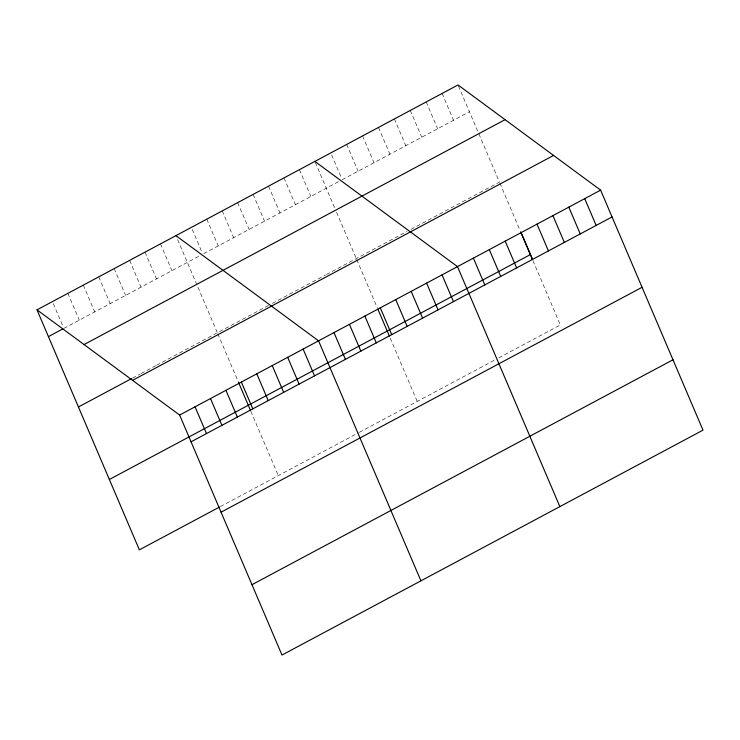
<?xml version="1.0" encoding="UTF-8"?>
<svg xmlns="http://www.w3.org/2000/svg" width="740" height="740" viewBox="0 0 740 740"><rect width="100%" height="100%" fill="white"/><g stroke="black" fill="none" stroke-linecap="round" stroke-linejoin="round"><path stroke-width="0.56" stroke-dasharray="3.7 2.78" d="M63.862 328.384L199.902 255.707M203.759 253.644L339.207 181.291M342.195 179.7L469.428 111.731M132.46 378.131L140.184 374.005M141.146 373.487L155.622 365.754M156.584 365.246L216.404 333.287M268.5 305.454L217.366 332.778L176.37 236.661M272.366 303.4L325.424 275.049M326.396 274.531L407 231.472M410.978 229.354L499.445 182.096L478.438 132.839M220.409 506.558L358.382 432.854M359.344 432.336L494.773 360.001M498.751 357.873L560.374 324.953L532.939 260.619M458.449 85.979L478.003 131.831M499.888 183.131L520.202 230.769M442.104 93.444L453.528 120.222M426.203 101.944L437.618 128.723M410.293 110.436L421.717 137.215M394.392 118.937L405.816 145.715M378.482 127.428L389.906 154.207M362.582 135.929L374.005 162.708M346.671 144.42L358.095 171.199M331.65 154.975L341.75 178.664M315.305 162.449L334.859 208.301M336.58 212.315L356.301 258.556M356.745 259.592L377.502 308.266M390.221 338.088L417.231 401.413M299.432 169.663L310.856 196.442M283.993 177.905L295.417 204.684M268.555 186.156L279.979 212.935M253.117 194.398L264.541 221.177M237.679 202.649L249.103 229.428M222.24 210.891L233.664 237.669M206.812 219.142L218.226 245.921M192.252 229.446L201.909 252.1M217.81 333.805L238.567 382.488M250.86 411.301L278.305 475.635M160.497 243.876L171.921 270.655M145.059 252.127L156.482 278.906M129.62 260.369L141.044 287.148M114.182 268.62L125.606 295.399M98.744 276.862L110.168 303.641M83.315 285.113L94.729 311.892M67.876 293.354L79.3 320.133M53.317 303.659L63.418 327.348"/><path stroke-width="1.11" d="M37 309.847L458.014 84.952L600.63 190.152L703 430.153L281.986 655.048L179.626 415.048L37 309.847L139.37 549.848L219.447 507.076M48.424 336.626L62.891 328.893M84.064 344.562L505.078 119.667M78.431 406.991L131.498 378.639M132.553 380.332L553.566 155.437M179.626 415.048L600.63 190.152M109.354 479.483L530.367 254.588M191.04 441.826L612.054 216.931M221.056 512.191L642.061 287.296M251.979 584.683L672.984 359.788M314.87 161.412L457.487 266.613L559.856 506.613M175.935 235.635L318.552 340.835L420.921 580.835M584.73 198.644L596.144 225.423M568.82 207.144L580.243 233.923M552.919 215.636L564.343 242.415M537.009 224.137L548.433 250.916M521.108 232.628L532.532 259.407M520.646 231.805L532.513 259.611M505.198 241.129L516.622 267.908M489.297 249.621L500.721 276.399M473.397 258.121L484.811 284.9M442.048 274.864L453.472 301.643M426.61 283.106L438.034 309.884M411.181 291.357L422.596 318.135M395.743 299.598L407.157 326.377M380.305 307.849L391.728 334.628M377.946 309.302L389.37 336.08M364.866 316.091L376.29 342.87M349.428 324.342L360.852 351.121M333.99 332.584L345.414 359.363M303.123 349.077L314.537 375.855M287.684 357.328L299.099 384.106M272.246 365.569L283.67 392.348M256.808 373.82L268.232 400.599M241.37 382.062L252.793 408.841M238.567 382.488L250.435 410.293M225.931 390.313L237.355 417.092M210.493 398.555L221.917 425.334M195.055 406.806L206.478 433.585"/></g></svg>
